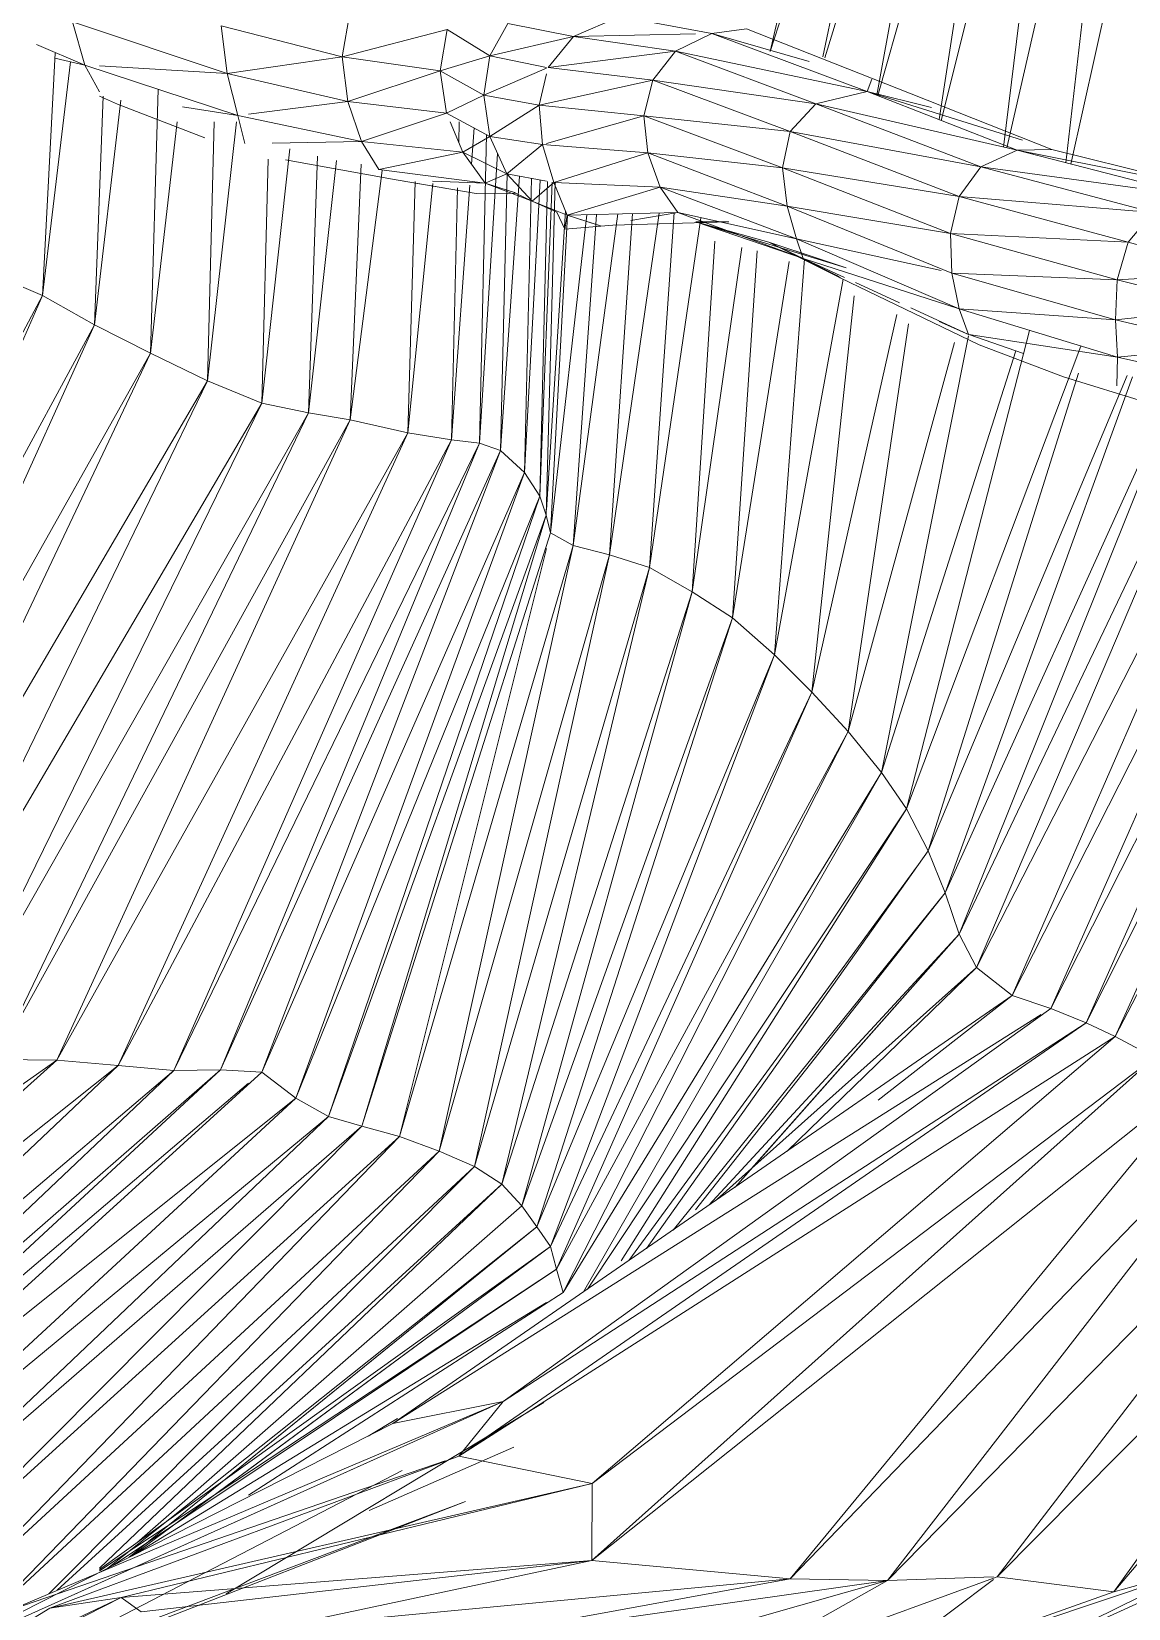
# Model space of a CAD drawing. Header units: millimetres. Extents: x -8591 to 7092, y -1621 to 14390.
# Drawn here: x -4273 to -4205.9, y 2540 to 2636.7 of the extents above; entities that cross this region are included whole.
import ezdxf

# ---------------------------------------------------------------- set-up
doc = ezdxf.new("R2010")
doc.units = ezdxf.units.MM
doc.layers.add('G-IMPT', color=8, linetype='Continuous', lineweight=9)
doc.layers.add('I-FURN', color=30, linetype='Continuous', lineweight=9)

# ---------------------------------------------------------------- blocks, each defined once
blk = doc.blocks.new('Artificial banana plant 1500mm - Family 4__C1-728657-Begane grond')
at = {"layer": 'G-IMPT'}
for p, q in [((191.773, 8.77), (184.967, -21.439)), ((191.773, 8.77), (184.967, -21.439)), ((194.348, 8.061), (184.967, -21.439)), ((194.348, 8.061), (184.967, -21.439)), ((194.348, 8.061), (188.194, -21.76)), ((194.348, 8.061), (188.194, -21.76)), ((197.298, 7.528), (188.312, -21.83)), ((197.298, 7.528), (188.312, -21.83)), ((197.298, 7.528), (191.483, -24.109)), ((197.298, 7.528), (191.483, -24.109)), ((200.257, 6.809), (191.561, -24.14)), ((200.257, 6.809), (191.561, -24.14)), ((200.257, 6.809), (195.306, -25.612)), ((200.257, 6.809), (195.306, -25.612)), ((203.307, 5.737), (195.433, -25.662)), ((203.307, 5.737), (195.433, -25.662)), ((203.307, 5.737), (199.257, -27.3)), ((203.307, 5.737), (199.257, -27.3)), ((206.841, 4.707), (199.448, -27.344)), ((206.841, 4.707), (199.448, -27.344)), ((206.841, 4.707), (203.079, -28.258)), ((206.841, 4.707), (203.079, -28.258)), ((210.586, 3.926), (203.379, -28.334)), ((210.586, 3.926), (203.379, -28.334)), ((159.212, -19.068), (158.742, -21.757)), ((159.212, -19.068), (158.742, -21.757)), ((175.752, -19.29), (172.912, -20.517)), ((175.752, -19.29), (172.912, -20.517)), ((175.752, -19.29), (181.389, -20.336)), ((175.752, -19.29), (181.389, -20.336)), ((142.222, -19.62), (142.982, -22.27)), ((142.222, -19.62), (142.982, -22.27)), ((142.222, -19.62), (151.692, -22.785)), ((142.222, -19.62), (151.692, -22.785)), ((151.332, -19.856), (151.692, -22.785)), ((151.332, -19.856), (151.692, -22.785)), ((151.332, -19.856), (158.742, -21.757)), ((151.332, -19.856), (158.742, -21.757)), ((158.742, -21.757), (165.182, -20.091)), ((158.742, -21.757), (165.182, -20.091)), ((165.182, -20.091), (164.742, -22.62)), ((165.182, -20.091), (164.742, -22.62)), ((165.182, -20.091), (167.792, -21.708)), ((165.182, -20.091), (167.792, -21.708)), ((168.882, -19.717), (167.792, -21.708)), ((168.882, -19.717), (167.792, -21.708)), ((168.882, -19.717), (172.912, -20.517)), ((168.882, -19.717), (172.912, -20.517)), ((183.507, -20.041), (181.389, -20.336)), ((183.507, -20.041), (181.389, -20.336)), ((183.507, -20.041), (193.586, -24.034)), ((183.507, -20.041), (193.586, -24.034)), ((140.018, -21.006), (142.982, -22.27)), ((140.018, -21.006), (142.982, -22.27)), ((167.792, -21.708), (172.912, -20.517)), ((167.792, -21.708), (172.912, -20.517)), ((172.912, -20.517), (171.352, -22.427)), ((172.912, -20.517), (171.352, -22.427)), ((172.912, -20.517), (180.39, -20.357)), ((172.912, -20.517), (180.39, -20.357)), ((172.912, -20.517), (179.152, -21.425)), ((172.912, -20.517), (179.152, -21.425)), ((181.389, -20.336), (179.152, -21.425)), ((181.389, -20.336), (179.152, -21.425)), ((181.389, -20.336), (187.351, -22.043)), ((181.389, -20.336), (187.351, -22.043)), ((181.389, -20.336), (190.904, -23.882)), ((181.389, -20.336), (190.904, -23.882)), ((140.382, -36.388), (141.15, -21.548)), ((140.382, -36.388), (141.15, -21.548)), ((140.382, -36.388), (142.089, -22.07)), ((140.382, -36.388), (142.089, -22.07)), ((141.134, -21.853), (142.982, -22.27)), ((141.134, -21.853), (142.982, -22.27)), ((151.692, -22.785), (158.742, -21.757)), ((151.692, -22.785), (158.742, -21.757)), ((158.742, -21.757), (159.092, -24.503)), ((158.742, -21.757), (159.092, -24.503)), ((158.742, -21.757), (164.742, -22.62)), ((158.742, -21.757), (164.742, -22.62)), ((164.742, -22.62), (167.792, -21.708)), ((164.742, -22.62), (167.792, -21.708)), ((167.792, -21.708), (167.412, -24.122)), ((167.792, -21.708), (167.412, -24.122)), ((167.792, -21.708), (171.263, -22.41)), ((167.792, -21.708), (171.263, -22.41)), ((171.352, -22.427), (179.152, -21.425)), ((171.352, -22.427), (179.152, -21.425)), ((179.152, -21.425), (177.762, -23.203)), ((179.152, -21.425), (177.762, -23.203)), ((179.152, -21.425), (190.904, -23.882)), ((179.152, -21.425), (190.904, -23.882)), ((179.152, -21.425), (187.762, -24.64)), ((179.152, -21.425), (187.762, -24.64)), ((142.982, -22.27), (143.884, -23.91)), ((142.982, -22.27), (143.884, -23.91)), ((142.982, -22.27), (152.352, -25.361)), ((142.982, -22.27), (152.352, -25.361)), ((143.884, -22.323), (151.692, -22.785)), ((143.884, -22.323), (151.692, -22.785)), ((151.692, -22.785), (152.352, -25.361)), ((151.692, -22.785), (152.352, -25.361)), ((151.692, -22.785), (159.092, -24.503)), ((151.692, -22.785), (159.092, -24.503)), ((159.092, -24.503), (164.742, -22.62)), ((159.092, -24.503), (164.742, -22.62)), ((164.742, -22.62), (165.122, -25.217)), ((164.742, -22.62), (165.122, -25.217)), ((164.742, -22.62), (167.412, -24.122)), ((164.742, -22.62), (167.412, -24.122)), ((167.412, -24.122), (171.263, -22.466)), ((167.412, -24.122), (171.263, -22.466)), ((171.263, -22.797), (170.802, -24.72)), ((171.263, -22.797), (170.802, -24.72)), ((171.352, -22.427), (177.762, -23.203)), ((171.352, -22.427), (177.762, -23.203)), ((191.177, -23.139), (190.904, -23.882)), ((191.177, -23.139), (190.904, -23.882)), ((147.002, -39.927), (147.469, -23.75)), ((147.002, -39.927), (147.469, -23.75)), ((165.122, -25.217), (167.412, -24.122)), ((165.122, -25.217), (167.412, -24.122)), ((167.412, -24.122), (167.792, -26.643)), ((167.412, -24.122), (167.792, -26.643)), ((167.412, -24.122), (170.802, -24.72)), ((167.412, -24.122), (170.802, -24.72)), ((170.802, -24.72), (177.762, -23.203)), ((170.802, -24.72), (177.762, -23.203)), ((177.762, -23.203), (177.212, -25.375)), ((177.762, -23.203), (177.212, -25.375)), ((177.762, -23.203), (187.762, -24.64)), ((177.762, -23.203), (187.762, -24.64)), ((177.762, -23.203), (186.177, -26.332)), ((177.762, -23.203), (186.177, -26.332)), ((190.904, -23.882), (187.762, -24.64)), ((190.904, -23.882), (187.762, -24.64)), ((190.904, -23.882), (200.418, -26.869)), ((190.904, -23.882), (200.418, -26.869)), ((190.904, -23.882), (194.836, -24.873)), ((190.904, -23.882), (194.836, -24.873)), ((190.904, -23.882), (200.082, -27.491)), ((190.904, -23.882), (200.082, -27.491)), ((193.586, -24.034), (202.22, -27.436)), ((193.586, -24.034), (202.22, -27.436)), ((143.572, -38.195), (144.093, -24.167)), ((143.572, -38.195), (144.093, -24.167)), ((143.572, -38.195), (145.173, -24.424)), ((143.572, -38.195), (145.173, -24.424)), ((143.884, -24.177), (144.972, -24.671)), ((143.884, -24.177), (144.972, -24.671)), ((144.972, -24.671), (150.332, -26.732)), ((144.972, -24.671), (150.332, -26.732)), ((148.965, -24.832), (152.352, -25.361)), ((148.965, -24.832), (152.352, -25.361)), ((153.01, -25.277), (159.092, -24.503)), ((153.01, -25.277), (159.092, -24.503)), ((159.092, -24.503), (159.932, -26.947)), ((159.092, -24.503), (159.932, -26.947)), ((159.092, -24.503), (165.122, -25.217)), ((159.092, -24.503), (165.122, -25.217)), ((167.792, -26.643), (170.802, -24.72)), ((167.792, -26.643), (170.802, -24.72)), ((170.802, -24.72), (171.022, -27.147)), ((170.802, -24.72), (171.022, -27.147)), ((170.802, -24.72), (177.212, -25.375)), ((170.802, -24.72), (177.212, -25.375)), ((187.762, -24.64), (186.177, -26.332)), ((187.762, -24.64), (186.177, -26.332)), ((187.762, -24.64), (200.082, -27.491)), ((187.762, -24.64), (200.082, -27.491)), ((187.762, -24.64), (197.862, -28.5)), ((187.762, -24.64), (197.862, -28.5)), ((147.002, -39.927), (148.627, -25.751)), ((147.002, -39.927), (148.627, -25.751)), ((150.492, -41.625), (152.267, -25.751)), ((150.492, -41.625), (152.267, -25.751)), ((150.492, -41.625), (150.896, -25.751)), ((150.492, -41.625), (150.896, -25.751)), ((152.352, -25.361), (152.772, -27.079)), ((152.352, -25.361), (152.772, -27.079)), ((152.352, -25.361), (159.932, -26.947)), ((152.352, -25.361), (159.932, -26.947)), ((159.932, -26.947), (165.122, -25.217)), ((159.932, -26.947), (165.122, -25.217)), ((165.122, -25.217), (167.792, -26.643)), ((165.122, -25.217), (167.792, -26.643)), ((165.347, -25.751), (166.132, -27.617)), ((165.347, -25.751), (166.132, -27.617)), ((165.878, -27.013), (165.908, -25.751)), ((165.878, -27.013), (165.908, -25.751)), ((171.263, -27.077), (177.212, -25.375)), ((171.263, -27.077), (177.212, -25.375)), ((177.212, -25.375), (177.462, -27.657)), ((177.212, -25.375), (177.462, -27.657)), ((177.212, -25.375), (186.177, -26.332)), ((177.212, -25.375), (186.177, -26.332)), ((177.212, -25.375), (185.71, -28.561)), ((177.212, -25.375), (185.71, -28.561)), ((154.459, -27.048), (159.932, -26.947)), ((154.459, -27.048), (159.932, -26.947)), ((159.932, -26.947), (160.982, -28.662)), ((159.932, -26.947), (160.982, -28.662)), ((159.932, -26.947), (166.132, -27.617)), ((159.932, -26.947), (166.132, -27.617)), ((166.132, -27.617), (167.792, -26.643)), ((166.132, -27.617), (167.792, -26.643)), ((166.66, -28.347), (166.82, -26.124)), ((166.66, -28.347), (166.82, -26.124)), ((167.152, -45.438), (167.587, -26.534)), ((167.152, -45.438), (167.587, -26.534)), ((167.792, -26.643), (168.822, -28.94)), ((167.792, -26.643), (168.822, -28.94)), ((167.792, -26.643), (171.022, -27.147)), ((167.792, -26.643), (171.022, -27.147)), ((186.177, -26.332), (185.71, -28.561)), ((186.177, -26.332), (185.71, -28.561)), ((186.177, -26.332), (197.862, -28.5)), ((186.177, -26.332), (197.862, -28.5)), ((186.177, -26.332), (196.544, -30.318)), ((186.177, -26.332), (196.544, -30.318)), ((153.822, -42.99), (155.543, -27.411)), ((153.822, -42.99), (155.543, -27.411)), ((156.672, -43.59), (157.233, -27.846)), ((156.672, -43.59), (157.233, -27.846)), ((160.982, -28.662), (166.132, -27.617)), ((160.982, -28.662), (166.132, -27.617)), ((166.132, -27.617), (167.502, -29.51)), ((166.132, -27.617), (167.502, -29.51)), ((166.132, -27.617), (168.822, -28.94)), ((166.132, -27.617), (168.822, -28.94)), ((167.152, -45.438), (168.265, -27.7)), ((167.152, -45.438), (168.265, -27.7)), ((168.822, -28.94), (171.022, -27.147)), ((168.822, -28.94), (171.022, -27.147)), ((171.022, -27.147), (171.702, -29.472)), ((171.022, -27.147), (171.702, -29.472)), ((171.022, -27.147), (177.462, -27.657)), ((171.022, -27.147), (177.462, -27.657)), ((171.702, -29.472), (177.462, -27.657)), ((171.702, -29.472), (177.462, -27.657)), ((177.462, -27.657), (178.222, -29.752)), ((177.462, -27.657), (178.222, -29.752)), ((177.462, -27.657), (185.71, -28.561)), ((177.462, -27.657), (185.71, -28.561)), ((177.462, -27.657), (185.991, -30.908)), ((177.462, -27.657), (185.991, -30.908)), ((200.082, -27.491), (197.862, -28.5)), ((200.082, -27.491), (197.862, -28.5)), ((202.22, -27.436), (200.082, -27.491)), ((202.22, -27.436), (200.082, -27.491)), ((207.769, -29.016), (200.082, -27.491)), ((207.769, -29.016), (200.082, -27.491)), ((200.082, -27.491), (211.098, -30.311)), ((200.082, -27.491), (211.098, -30.311)), ((211.444, -29.746), (202.22, -27.436)), ((211.444, -29.746), (202.22, -27.436)), ((153.822, -42.99), (154.207, -28.031)), ((153.822, -42.99), (154.207, -28.031)), ((155.272, -28.084), (162.052, -29.307)), ((155.272, -28.084), (162.052, -29.307)), ((156.672, -43.59), (158.403, -28.11)), ((156.672, -43.59), (158.403, -28.11)), ((159.232, -44.02), (159.896, -28.344)), ((159.232, -44.02), (159.896, -28.344)), ((159.232, -44.02), (161.189, -28.739)), ((159.232, -44.02), (161.189, -28.739)), ((160.982, -28.662), (167.502, -29.51)), ((160.982, -28.662), (167.502, -29.51)), ((167.502, -29.51), (168.822, -28.94)), ((167.502, -29.51), (168.822, -28.94)), ((168.432, -45.884), (168.854, -28.94)), ((168.432, -45.884), (168.854, -28.94)), ((168.822, -28.94), (170.382, -30.62)), ((168.822, -28.94), (170.382, -30.62)), ((168.822, -28.94), (171.263, -29.391)), ((168.822, -28.94), (171.263, -29.391)), ((185.71, -28.561), (185.991, -30.908)), ((185.71, -28.561), (185.991, -30.908)), ((185.71, -28.561), (196.544, -30.318)), ((185.71, -28.561), (196.544, -30.318)), ((185.71, -28.561), (196.002, -32.596)), ((185.71, -28.561), (196.002, -32.596)), ((197.862, -28.5), (196.544, -30.318)), ((197.862, -28.5), (196.544, -30.318)), ((197.862, -28.5), (211.098, -30.311)), ((197.862, -28.5), (211.098, -30.311)), ((197.862, -28.5), (208.43, -31.309)), ((197.862, -28.5), (208.43, -31.309)), ((162.052, -29.307), (166.952, -30.147)), ((162.052, -29.307), (165.041, -29.819)), ((162.772, -44.819), (163.217, -29.401)), ((162.772, -44.819), (163.217, -29.401)), ((162.772, -44.819), (164.29, -29.534)), ((162.772, -44.819), (164.29, -29.534)), ((164.276, -29.39), (167.502, -29.51)), ((164.276, -29.39), (167.502, -29.51)), ((165.442, -45.248), (166.567, -29.64)), ((165.442, -45.248), (166.567, -29.64)), ((165.442, -45.248), (165.811, -29.799)), ((165.442, -45.248), (165.811, -29.799)), ((167.502, -29.51), (170.382, -30.62)), ((167.502, -29.51), (170.382, -30.62)), ((167.502, -29.51), (169.292, -30.088)), ((167.502, -29.51), (169.292, -30.088)), ((168.432, -45.884), (169.596, -29.083)), ((168.432, -45.884), (169.596, -29.083)), ((169.912, -47.251), (170.34, -29.22)), ((169.912, -47.251), (170.34, -29.22)), ((169.912, -47.251), (170.867, -29.317)), ((169.912, -47.251), (170.867, -29.317)), ((170.382, -30.62), (171.702, -29.472)), ((170.382, -30.62), (171.702, -29.472)), ((170.852, -48.701), (171.311, -29.399)), ((170.852, -48.701), (171.311, -29.399)), ((170.852, -48.701), (171.602, -29.453)), ((170.852, -48.701), (171.602, -29.453)), ((171.242, -49.858), (171.778, -29.447)), ((171.242, -49.858), (171.778, -29.447)), ((171.702, -29.472), (172.532, -31.469)), ((171.702, -29.472), (172.532, -31.469)), ((171.702, -29.472), (178.222, -29.752)), ((171.702, -29.472), (178.222, -29.752)), ((172.532, -31.469), (178.222, -29.752)), ((172.532, -31.469), (178.222, -29.752)), ((178.222, -29.752), (179.312, -31.31)), ((178.222, -29.752), (179.312, -31.31)), ((178.222, -29.752), (185.991, -30.908)), ((178.222, -29.752), (185.991, -30.908)), ((178.222, -29.752), (186.562, -32.93)), ((178.222, -29.752), (186.562, -32.93)), ((166.952, -30.147), (169.352, -30.121)), ((166.952, -30.147), (169.352, -30.121)), ((169.352, -30.121), (169.292, -30.088)), ((169.352, -30.121), (169.292, -30.088)), ((170.382, -30.62), (169.352, -30.121)), ((170.382, -30.62), (169.352, -30.121)), ((170.382, -30.62), (171.882, -31.291)), ((170.382, -30.62), (171.882, -31.291)), ((170.382, -30.62), (172.532, -31.469)), ((170.382, -30.62), (172.532, -31.469)), ((185.991, -30.908), (186.562, -32.93)), ((185.991, -30.908), (186.562, -32.93)), ((185.991, -30.908), (196.002, -32.596)), ((185.991, -30.908), (196.002, -32.596)), ((185.991, -30.908), (196.087, -35.015)), ((185.991, -30.908), (196.087, -35.015)), ((196.544, -30.318), (196.002, -32.596)), ((196.544, -30.318), (196.002, -32.596)), ((196.544, -30.318), (208.43, -31.309)), ((196.544, -30.318), (208.43, -31.309)), ((196.544, -30.318), (206.881, -33.134)), ((196.544, -30.318), (206.881, -33.134)), ((171.263, -49.521), (172.424, -31.209)), ((171.263, -49.521), (172.424, -31.209)), ((171.502, -50.943), (173.728, -31.441)), ((171.502, -50.943), (173.728, -31.441)), ((171.502, -50.943), (172.549, -31.469)), ((171.502, -50.943), (172.549, -31.469)), ((171.882, -31.291), (172.372, -32.318)), ((171.882, -31.291), (172.372, -32.318)), ((172.532, -31.469), (172.372, -32.318)), ((172.532, -31.469), (172.372, -32.318)), ((172.532, -31.469), (179.312, -31.31)), ((172.532, -31.469), (179.312, -31.31)), ((172.532, -31.469), (174.562, -32.117)), ((172.532, -31.469), (174.562, -32.117)), ((172.532, -31.469), (174.432, -32.084)), ((172.532, -31.469), (174.432, -32.084)), ((172.882, -51.721), (175.625, -31.396)), ((172.882, -51.721), (175.625, -31.396)), ((172.882, -51.721), (174.328, -31.427)), ((172.882, -51.721), (174.328, -31.427)), ((175.122, -52.298), (178.165, -31.337)), ((175.122, -52.298), (178.165, -31.337)), ((175.122, -52.298), (176.519, -31.376)), ((175.122, -52.298), (176.519, -31.376)), ((175.312, -32.089), (182.43, -31.886)), ((175.312, -32.089), (182.43, -31.886)), ((179.312, -31.31), (176.429, -31.8)), ((179.312, -31.31), (176.429, -31.8)), ((177.572, -53.065), (179.086, -31.316)), ((177.572, -53.065), (179.086, -31.316)), ((177.572, -53.065), (180.717, -31.624)), ((177.572, -53.065), (180.717, -31.624)), ((179.312, -31.31), (186.562, -32.93)), ((179.312, -31.31), (186.562, -32.93)), ((179.312, -31.31), (186.982, -34.119)), ((179.312, -31.31), (186.982, -34.119)), ((180.412, -31.887), (182.43, -31.886)), ((180.412, -31.887), (182.43, -31.886)), ((180.412, -31.887), (186.982, -34.119)), ((180.412, -31.887), (186.982, -34.119)), ((180.412, -31.887), (184.871, -33.117)), ((180.412, -31.887), (184.871, -33.117)), ((180.412, -31.887), (189.623, -34.688)), ((180.412, -31.887), (189.623, -34.688)), ((208.43, -31.309), (206.881, -33.134)), ((208.43, -31.309), (206.881, -33.134)), ((172.372, -32.318), (175.312, -32.089)), ((172.372, -32.318), (175.312, -32.089)), ((196.002, -32.596), (196.087, -35.015)), ((196.002, -32.596), (196.087, -35.015)), ((196.002, -32.596), (206.881, -33.134)), ((196.002, -32.596), (206.881, -33.134)), ((196.002, -32.596), (206.207, -35.43)), ((196.002, -32.596), (206.207, -35.43)), ((180.172, -54.563), (181.562, -33.058)), ((180.172, -54.563), (181.562, -33.058)), ((180.172, -54.563), (183.228, -33.452)), ((180.172, -54.563), (183.228, -33.452)), ((182.656, -56.142), (184.154, -33.651)), ((182.656, -56.142), (184.154, -33.651)), ((186.982, -34.119), (184.871, -33.117)), ((186.982, -34.119), (184.871, -33.117)), ((184.871, -33.117), (188.025, -34.159)), ((184.871, -33.117), (189.623, -34.688)), ((184.871, -33.117), (189.242, -35.304)), ((184.871, -33.117), (189.242, -35.304)), ((186.562, -32.93), (186.982, -34.119)), ((186.562, -32.93), (186.982, -34.119)), ((186.562, -32.93), (195.424, -34.869)), ((186.562, -32.93), (195.424, -34.869)), ((186.562, -32.93), (196.531, -37.217)), ((186.562, -32.93), (196.531, -37.217)), ((206.881, -33.134), (206.207, -35.43)), ((206.881, -33.134), (206.207, -35.43)), ((206.881, -33.134), (213.749, -34.975)), ((206.881, -33.134), (213.749, -34.975)), ((182.656, -56.142), (186.13, -34.317)), ((182.656, -56.142), (186.13, -34.317)), ((185.218, -58.417), (187.069, -34.147)), ((185.218, -58.417), (187.069, -34.147)), ((186.982, -34.119), (189.242, -35.304)), ((186.982, -34.119), (189.242, -35.304)), ((186.982, -34.119), (189.073, -35.194)), ((186.982, -34.119), (189.073, -35.194)), ((186.982, -34.119), (196.531, -37.217)), ((186.982, -34.119), (196.531, -37.217)), ((186.982, -34.119), (189.516, -35.285)), ((186.982, -34.119), (189.516, -35.285)), ((137.592, -35.198), (140.382, -36.388)), ((137.592, -35.198), (140.382, -36.388)), ((185.218, -58.417), (189.422, -35.391)), ((185.218, -58.417), (189.422, -35.391)), ((189.242, -35.304), (189.073, -35.194)), ((189.242, -35.304), (189.073, -35.194)), ((189.242, -35.304), (197.769, -39.424)), ((189.242, -35.304), (197.769, -39.424)), ((190.187, -35.594), (192.89, -36.837)), ((190.187, -35.594), (192.89, -36.837)), ((196.087, -35.015), (196.531, -37.217)), ((196.087, -35.015), (196.531, -37.217)), ((196.087, -35.015), (206.207, -35.43)), ((196.087, -35.015), (206.207, -35.43)), ((196.087, -35.015), (206.109, -37.881)), ((196.087, -35.015), (206.109, -37.881)), ((206.207, -35.43), (206.109, -37.881)), ((206.207, -35.43), (206.109, -37.881)), ((206.207, -35.43), (213.749, -34.975)), ((206.207, -35.43), (213.749, -34.975)), ((206.207, -35.43), (213.121, -37.157)), ((206.207, -35.43), (213.121, -37.157)), ((119.772, -75.039), (140.382, -36.388)), ((119.772, -75.039), (140.382, -36.388)), ((122.752, -76.604), (140.382, -36.388)), ((122.752, -76.604), (140.382, -36.388)), ((140.382, -36.388), (143.572, -38.195)), ((140.382, -36.388), (143.572, -38.195)), ((187.507, -60.696), (190.1, -36.412)), ((187.507, -60.696), (190.1, -36.412)), ((187.507, -60.696), (192.719, -37.553)), ((187.507, -60.696), (192.719, -37.553)), ((193.584, -37.157), (197.109, -38.778)), ((193.584, -37.157), (197.109, -38.778)), ((196.531, -37.217), (197.109, -38.778)), ((196.531, -37.217), (197.109, -38.778)), ((196.531, -37.217), (206.109, -37.881)), ((196.531, -37.217), (206.109, -37.881)), ((196.531, -37.217), (206.234, -40.182)), ((196.531, -37.217), (206.234, -40.182)), ((206.109, -37.881), (213.121, -37.157)), ((206.109, -37.881), (213.121, -37.157)), ((122.752, -76.604), (143.572, -38.195)), ((122.752, -76.604), (143.572, -38.195)), ((125.342, -78.471), (143.572, -38.195)), ((125.342, -78.471), (143.572, -38.195)), ((143.572, -38.195), (147.002, -39.927)), ((143.572, -38.195), (147.002, -39.927)), ((189.729, -63.107), (193.44, -38.128)), ((189.729, -63.107), (193.44, -38.128)), ((193.303, -67.86), (200.849, -38.537)), ((193.303, -67.86), (200.849, -38.537)), ((197.109, -38.778), (195.307, -37.982)), ((197.109, -38.778), (195.307, -37.982)), ((206.109, -37.881), (206.234, -40.182)), ((206.109, -37.881), (206.234, -40.182)), ((206.109, -37.881), (213.011, -39.515)), ((206.109, -37.881), (213.011, -39.515)), ((189.729, -63.107), (196.257, -39.279)), ((189.729, -63.107), (196.257, -39.279)), ((191.787, -65.624), (197.103, -38.857)), ((191.787, -65.624), (197.103, -38.857)), ((193.303, -67.86), (203.986, -39.495)), ((193.303, -67.86), (203.986, -39.495)), ((197.118, -38.782), (200.486, -39.948)), ((197.118, -38.782), (200.486, -39.948)), ((197.119, -38.78), (206.234, -40.182)), ((197.119, -38.78), (206.234, -40.182)), ((197.769, -39.424), (202.935, -41.376)), ((197.769, -39.424), (202.935, -41.376)), ((206.234, -40.182), (213.011, -39.515)), ((206.234, -40.182), (213.011, -39.515)), ((125.342, -78.471), (147.002, -39.927)), ((125.342, -78.471), (147.002, -39.927)), ((127.902, -80.242), (147.002, -39.927)), ((127.902, -80.242), (147.002, -39.927)), ((147.002, -39.927), (150.492, -41.625)), ((147.002, -39.927), (150.492, -41.625)), ((191.787, -65.624), (200.004, -39.784)), ((191.787, -65.624), (200.004, -39.784)), ((206.234, -40.182), (206.202, -41.928)), ((206.234, -40.182), (206.202, -41.928)), ((206.234, -40.182), (213.233, -41.755)), ((206.234, -40.182), (213.233, -41.755)), ((194.645, -70.438), (203.854, -41.159)), ((194.645, -70.438), (203.854, -41.159)), ((206.834, -41.296), (194.645, -70.438)), ((206.834, -41.296), (194.645, -70.438)), ((195.679, -73), (207.152, -41.376)), ((195.679, -73), (207.152, -41.376)), ((202.935, -41.376), (208.086, -42.967)), ((202.935, -41.376), (208.086, -42.967)), ((204.31, -80.965), (224.219, -41.477)), ((204.31, -80.965), (224.219, -41.477)), ((206.087, -81.819), (224.34, -41.429)), ((206.087, -81.819), (224.34, -41.429)), ((127.902, -80.242), (150.492, -41.625)), ((127.902, -80.242), (150.492, -41.625)), ((130.802, -82.24), (150.492, -41.625)), ((130.802, -82.24), (150.492, -41.625)), ((150.492, -41.625), (153.822, -42.99)), ((150.492, -41.625), (153.822, -42.99)), ((209.542, -42.342), (195.679, -73)), ((209.542, -42.342), (195.679, -73)), ((209.898, -42.17), (196.543, -75.546)), ((209.898, -42.17), (196.543, -75.546)), ((212.504, -42.491), (197.598, -77.573)), ((212.504, -42.491), (197.598, -77.573)), ((199.777, -79.303), (218.598, -42.209)), ((199.777, -79.303), (218.598, -42.209)), ((202.153, -80.086), (221.459, -41.857)), ((202.153, -80.086), (221.459, -41.857)), ((202.153, -80.086), (218.897, -42.124)), ((202.153, -80.086), (218.897, -42.124)), ((204.31, -80.965), (221.459, -42.308)), ((204.31, -80.965), (221.459, -42.308)), ((130.802, -82.24), (153.822, -42.99)), ((130.802, -82.24), (153.822, -42.99)), ((134.122, -83.267), (153.822, -42.99)), ((134.122, -83.267), (153.822, -42.99)), ((153.822, -42.99), (156.672, -43.59)), ((153.822, -42.99), (156.672, -43.59)), ((212.21, -42.623), (196.543, -75.546)), ((212.21, -42.623), (196.543, -75.546)), ((215.377, -42.739), (197.598, -77.573)), ((215.377, -42.739), (197.598, -77.573)), ((199.777, -79.303), (215.678, -42.799)), ((199.777, -79.303), (215.678, -42.799)), ((206.087, -81.819), (226.022, -43.361)), ((206.087, -81.819), (226.022, -43.361)), ((134.122, -83.267), (156.672, -43.59)), ((134.122, -83.267), (156.672, -43.59)), ((137.582, -83.226), (156.672, -43.59)), ((137.582, -83.226), (156.672, -43.59)), ((137.582, -83.226), (159.232, -44.02)), ((137.582, -83.226), (159.232, -44.02)), ((141.252, -83.27), (159.232, -44.02)), ((141.252, -83.27), (159.232, -44.02)), ((156.672, -43.59), (159.232, -44.02)), ((156.672, -43.59), (159.232, -44.02)), ((159.232, -44.02), (162.772, -44.819)), ((159.232, -44.02), (162.772, -44.819)), ((141.252, -83.27), (162.772, -44.819)), ((141.252, -83.27), (162.772, -44.819)), ((145.022, -83.58), (162.772, -44.819)), ((145.022, -83.58), (162.772, -44.819)), ((145.022, -83.58), (165.442, -45.248)), ((145.022, -83.58), (165.442, -45.248)), ((148.422, -83.891), (165.442, -45.248)), ((148.422, -83.891), (165.442, -45.248)), ((162.772, -44.819), (165.442, -45.248)), ((162.772, -44.819), (165.442, -45.248)), ((165.442, -45.248), (167.152, -45.438)), ((165.442, -45.248), (167.152, -45.438)), ((148.422, -83.891), (167.152, -45.438)), ((148.422, -83.891), (167.152, -45.438)), ((151.292, -83.855), (167.152, -45.438)), ((151.292, -83.855), (167.152, -45.438)), ((151.292, -83.855), (168.432, -45.884)), ((151.292, -83.855), (168.432, -45.884)), ((153.812, -83.997), (168.432, -45.884)), ((153.812, -83.997), (168.432, -45.884)), ((167.152, -45.438), (168.432, -45.884)), ((167.152, -45.438), (168.432, -45.884)), ((168.432, -45.884), (169.912, -47.251)), ((168.432, -45.884), (169.912, -47.251)), ((153.812, -83.997), (169.912, -47.251)), ((153.812, -83.997), (169.912, -47.251)), ((155.912, -85.584), (169.912, -47.251)), ((155.912, -85.584), (169.912, -47.251)), ((169.912, -47.251), (170.852, -48.701)), ((169.912, -47.251), (170.852, -48.701)), ((155.912, -85.584), (170.852, -48.701)), ((155.912, -85.584), (170.852, -48.701)), ((157.902, -86.705), (170.852, -48.701)), ((157.902, -86.705), (170.852, -48.701)), ((170.852, -48.701), (171.242, -49.858)), ((170.852, -48.701), (171.242, -49.858)), ((157.902, -86.705), (171.242, -49.858)), ((157.902, -86.705), (171.242, -49.858)), ((159.942, -87.307), (171.242, -49.858)), ((159.942, -87.307), (171.242, -49.858)), ((171.242, -49.858), (171.502, -50.943)), ((171.242, -49.858), (171.502, -50.943)), ((159.942, -87.307), (171.502, -50.943)), ((159.942, -87.307), (171.502, -50.943)), ((171.502, -50.943), (172.882, -51.721)), ((171.502, -50.943), (172.882, -51.721)), ((162.262, -87.934), (172.882, -51.721)), ((162.262, -87.934), (172.882, -51.721)), ((162.262, -87.934), (171.263, -51.898)), ((162.262, -87.934), (171.263, -51.898)), ((164.682, -88.847), (172.882, -51.721)), ((164.682, -88.847), (172.882, -51.721)), ((172.882, -51.721), (175.122, -52.298)), ((172.882, -51.721), (175.122, -52.298)), ((164.682, -88.847), (175.122, -52.298)), ((164.682, -88.847), (175.122, -52.298)), ((166.852, -89.773), (175.122, -52.298)), ((166.852, -89.773), (175.122, -52.298)), ((166.852, -89.773), (177.572, -53.065)), ((166.852, -89.773), (177.572, -53.065)), ((168.512, -90.871), (177.572, -53.065)), ((168.512, -90.871), (177.572, -53.065)), ((175.122, -52.298), (177.572, -53.065)), ((175.122, -52.298), (177.572, -53.065)), ((177.572, -53.065), (180.172, -54.563)), ((177.572, -53.065), (180.172, -54.563)), ((168.512, -90.871), (180.172, -54.563)), ((168.512, -90.871), (180.172, -54.563)), ((169.742, -92.189), (180.172, -54.563)), ((169.742, -92.189), (180.172, -54.563)), ((180.172, -54.563), (182.656, -56.142)), ((180.172, -54.563), (182.656, -56.142)), ((169.742, -92.189), (182.656, -56.142)), ((169.742, -92.189), (182.656, -56.142)), ((170.672, -93.478), (182.656, -56.142)), ((170.672, -93.478), (182.656, -56.142)), ((182.656, -56.142), (185.218, -58.417)), ((182.656, -56.142), (185.218, -58.417)), ((170.672, -93.478), (185.218, -58.417)), ((170.672, -93.478), (185.218, -58.417)), ((171.512, -94.679), (185.218, -58.417)), ((171.512, -94.679), (185.218, -58.417)), ((185.218, -58.417), (187.507, -60.696)), ((185.218, -58.417), (187.507, -60.696)), ((171.512, -94.679), (187.507, -60.696)), ((171.512, -94.679), (187.507, -60.696)), ((171.862, -96.066), (187.507, -60.696)), ((171.862, -96.066), (187.507, -60.696)), ((187.507, -60.696), (189.729, -63.107)), ((187.507, -60.696), (189.729, -63.107)), ((171.862, -96.066), (189.729, -63.107)), ((171.862, -96.066), (189.729, -63.107)), ((172.282, -97.494), (189.729, -63.107)), ((172.282, -97.494), (189.729, -63.107)), ((189.729, -63.107), (191.787, -65.624)), ((189.729, -63.107), (191.787, -65.624)), ((172.282, -97.494), (191.787, -65.624)), ((172.282, -97.494), (191.787, -65.624)), ((173.52, -97.468), (191.787, -65.624)), ((173.52, -97.468), (191.787, -65.624)), ((191.787, -65.624), (193.303, -67.86)), ((191.787, -65.624), (193.303, -67.86)), ((173.766, -97.298), (193.303, -67.86)), ((173.766, -97.298), (193.303, -67.86)), ((175.827, -95.556), (193.303, -67.86)), ((175.827, -95.556), (193.303, -67.86)), ((193.303, -67.86), (194.645, -70.438)), ((193.303, -67.86), (194.645, -70.438)), ((177.383, -94.795), (194.645, -70.438)), ((177.383, -94.795), (194.645, -70.438)), ((195.679, -73), (194.645, -70.438)), ((195.679, -73), (194.645, -70.438)), ((176.297, -95.547), (193.983, -71.343)), ((176.297, -95.547), (193.983, -71.343)), ((179.007, -93.672), (195.679, -73)), ((179.007, -93.672), (195.679, -73)), ((180.39, -92.441), (195.679, -73)), ((180.39, -92.441), (195.679, -73)), ((196.543, -75.546), (195.679, -73)), ((196.543, -75.546), (195.679, -73)), ((181.204, -92.152), (196.543, -75.546)), ((181.204, -92.152), (196.543, -75.546)), ((182.808, -91.042), (196.543, -75.546)), ((183.824, -89.896), (196.543, -75.546)), ((197.598, -77.573), (196.543, -75.546)), ((197.598, -77.573), (196.543, -75.546)), ((181.707, -91.79), (197.598, -77.573)), ((181.707, -91.79), (197.598, -77.573)), ((185.998, -88.836), (197.598, -77.573)), ((185.998, -88.836), (197.598, -77.573)), ((199.777, -79.303), (197.598, -77.573)), ((199.777, -79.303), (197.598, -77.573)), ((161.852, -105.54), (199.777, -79.303)), ((161.852, -105.54), (199.777, -79.303)), ((168.612, -104.173), (202.153, -80.086)), ((168.612, -104.173), (202.153, -80.086)), ((191.569, -85.717), (199.777, -79.303)), ((191.569, -85.717), (199.777, -79.303)), ((199.777, -79.303), (202.153, -80.086)), ((199.777, -79.303), (202.153, -80.086)), ((202.153, -80.086), (204.31, -80.965)), ((202.153, -80.086), (204.31, -80.965)), ((161.852, -105.54), (201.557, -80.462)), ((161.852, -105.54), (201.557, -80.462)), ((165.892, -107.53), (204.31, -80.965)), ((165.892, -107.53), (204.31, -80.965)), ((168.612, -104.173), (204.31, -80.965)), ((168.612, -104.173), (204.31, -80.965)), ((204.31, -80.965), (206.087, -81.819)), ((204.31, -80.965), (206.087, -81.819)), ((165.892, -107.53), (206.087, -81.819)), ((165.892, -107.53), (206.087, -81.819)), ((174.062, -109.206), (206.087, -81.819)), ((174.062, -109.206), (206.087, -81.819)), ((206.087, -81.819), (208.504, -83.097)), ((206.087, -81.819), (208.504, -83.097)), ((174.042, -113.925), (208.504, -83.097)), ((174.042, -113.925), (208.504, -83.097)), ((174.062, -109.206), (208.504, -83.097)), ((174.062, -109.206), (208.504, -83.097)), ((103.672, -109.567), (141.252, -83.27)), ((103.672, -109.567), (141.252, -83.27)), ((109.904, -111.338), (141.252, -83.27)), ((109.904, -111.338), (141.252, -83.27)), ((110.206, -111.353), (145.022, -83.58)), ((110.206, -111.353), (145.022, -83.58)), ((115.688, -111.365), (145.022, -83.58)), ((115.688, -111.365), (145.022, -83.58)), ((116.193, -111.331), (148.422, -83.891)), ((116.193, -111.331), (148.422, -83.891)), ((119.79, -111.084), (148.422, -83.891)), ((119.79, -111.084), (148.422, -83.891)), ((120.104, -111.063), (151.292, -83.855)), ((120.104, -111.063), (151.292, -83.855)), ((122.032, -110.93), (151.292, -83.855)), ((122.032, -110.93), (151.292, -83.855)), ((124.422, -110.767), (153.812, -83.997)), ((124.422, -110.767), (153.812, -83.997)), ((137.582, -83.226), (141.252, -83.27)), ((137.582, -83.226), (141.252, -83.27)), ((141.252, -83.27), (145.022, -83.58)), ((141.252, -83.27), (145.022, -83.58)), ((145.022, -83.58), (148.422, -83.891)), ((145.022, -83.58), (148.422, -83.891)), ((148.422, -83.891), (151.292, -83.855)), ((148.422, -83.891), (151.292, -83.855)), ((151.292, -83.855), (153.812, -83.997)), ((151.292, -83.855), (153.812, -83.997)), ((153.812, -83.997), (155.912, -85.584)), ((153.812, -83.997), (155.912, -85.584)), ((174.042, -113.925), (212.1, -83.569)), ((174.042, -113.925), (212.1, -83.569)), ((186.183, -115.058), (216.666, -83.481)), ((186.183, -115.058), (216.666, -83.481)), ((186.183, -115.058), (212.1, -83.569)), ((186.183, -115.058), (212.1, -83.569)), ((192.152, -115.156), (216.666, -83.481)), ((192.152, -115.156), (216.666, -83.481)), ((122.116, -110.925), (153.01, -84.677)), ((122.116, -110.925), (153.01, -84.677)), ((124.422, -110.767), (155.912, -85.584)), ((124.422, -110.767), (155.912, -85.584)), ((127.092, -112.206), (155.912, -85.584)), ((127.092, -112.206), (155.912, -85.584)), ((155.912, -85.584), (157.902, -86.705)), ((155.912, -85.584), (157.902, -86.705)), ((127.092, -112.206), (157.902, -86.705)), ((127.092, -112.206), (157.902, -86.705)), ((129.402, -113.816), (157.902, -86.705)), ((129.402, -113.816), (157.902, -86.705)), ((157.902, -86.705), (159.942, -87.307)), ((157.902, -86.705), (159.942, -87.307)), ((192.152, -115.156), (220.45, -86.245)), ((192.152, -115.156), (220.45, -86.245)), ((129.402, -113.816), (159.942, -87.307)), ((129.402, -113.816), (159.942, -87.307)), ((132.282, -115.14), (159.942, -87.307)), ((132.282, -115.14), (159.942, -87.307)), ((132.282, -115.14), (162.262, -87.934)), ((132.282, -115.14), (162.262, -87.934)), ((134.572, -116.624), (162.262, -87.934)), ((134.572, -116.624), (162.262, -87.934)), ((159.942, -87.307), (162.262, -87.934)), ((159.942, -87.307), (162.262, -87.934)), ((162.262, -87.934), (164.682, -88.847)), ((162.262, -87.934), (164.682, -88.847)), ((198.871, -114.932), (219.817, -87.584)), ((198.871, -114.932), (219.817, -87.584)), ((134.572, -116.624), (164.682, -88.847)), ((134.572, -116.624), (164.682, -88.847)), ((136.592, -117.837), (164.682, -88.847)), ((136.592, -117.837), (164.682, -88.847)), ((164.682, -88.847), (166.852, -89.773)), ((164.682, -88.847), (166.852, -89.773)), ((136.592, -117.837), (166.852, -89.773)), ((136.592, -117.837), (166.852, -89.773)), ((140.766, -115.972), (166.852, -89.773)), ((140.766, -115.972), (166.852, -89.773)), ((166.852, -89.773), (168.512, -90.871)), ((166.852, -89.773), (168.512, -90.871)), ((141.286, -115.752), (168.512, -90.871)), ((141.286, -115.752), (168.512, -90.871)), ((143.884, -114.4), (168.512, -90.871)), ((143.884, -114.4), (168.512, -90.871)), ((168.512, -90.871), (169.742, -92.189)), ((168.512, -90.871), (169.742, -92.189)), ((146.157, -112.854), (169.742, -92.189)), ((146.157, -112.854), (169.742, -92.189)), ((169.742, -92.189), (170.672, -93.478)), ((169.742, -92.189), (170.672, -93.478)), ((144.384, -114.395), (170.672, -93.478)), ((144.384, -114.395), (170.672, -93.478)), ((145.696, -113.73), (170.672, -93.478)), ((151.501, -109.023), (170.672, -93.478)), ((170.672, -93.478), (171.512, -94.679)), ((170.672, -93.478), (171.512, -94.679)), ((143.884, -114.483), (171.512, -94.679)), ((143.884, -114.483), (171.512, -94.679)), ((145.903, -113.625), (171.512, -94.679)), ((151.043, -109.822), (171.512, -94.679)), ((171.512, -94.679), (171.862, -96.066)), ((171.512, -94.679), (171.862, -96.066)), ((143.884, -114.553), (171.862, -96.066)), ((143.884, -114.553), (171.862, -96.066)), ((144.732, -114.219), (171.862, -96.066)), ((144.732, -114.219), (171.862, -96.066)), ((171.862, -96.066), (172.282, -97.494)), ((171.862, -96.066), (172.282, -97.494)), ((153.01, -109.925), (172.282, -97.494)), ((153.01, -109.925), (172.282, -97.494)), ((198.871, -114.932), (216.846, -96.758)), ((198.871, -114.932), (216.846, -96.758)), ((145.879, -113.637), (171.263, -98.117)), ((145.879, -113.637), (171.263, -98.117)), ((206.016, -115.858), (215.887, -101.99)), ((206.016, -115.858), (215.887, -101.99)), ((132.432, -120.455), (168.612, -104.173)), ((138.422, -116.965), (168.612, -104.173)), ((138.422, -116.965), (168.612, -104.173)), ((142.133, -116.089), (168.612, -104.173)), ((151.627, -115.977), (171.102, -104.251)), ((151.627, -115.977), (171.102, -104.251)), ((161.852, -105.54), (168.612, -104.173)), ((161.852, -105.54), (168.612, -104.173)), ((168.612, -104.173), (165.892, -107.53)), ((168.612, -104.173), (165.892, -107.53)), ((160.323, -106.315), (162.137, -105.232)), ((160.323, -106.315), (162.137, -105.232)), ((215.318, -104.811), (206.016, -115.858)), ((215.318, -104.811), (206.016, -115.858)), ((132.432, -120.455), (161.852, -105.54)), ((132.432, -120.455), (161.852, -105.54)), ((160.384, -110.866), (169.262, -106.974)), ((138.508, -116.936), (165.054, -107.817)), ((138.508, -116.936), (165.054, -107.817)), ((140.842, -116.842), (165.892, -107.53)), ((140.842, -116.842), (165.892, -107.53)), ((165.892, -107.53), (174.062, -109.206)), ((165.892, -107.53), (174.062, -109.206)), ((115.942, -132.5), (162.422, -108.413)), ((115.942, -132.5), (162.422, -108.413)), ((140.842, -116.842), (174.062, -109.206)), ((140.842, -116.842), (174.062, -109.206)), ((145.192, -116.193), (174.062, -109.206)), ((145.192, -116.193), (174.062, -109.206)), ((174.062, -109.206), (174.042, -113.925)), ((174.062, -109.206), (174.042, -113.925)), ((138.422, -121.147), (166.292, -110.317)), ((138.422, -121.147), (166.292, -110.317)), ((141.102, -119.815), (166.292, -110.317)), ((145.192, -116.193), (174.042, -113.925)), ((145.192, -116.193), (174.042, -113.925)), ((146.422, -117.067), (174.042, -113.925)), ((146.422, -117.067), (174.042, -113.925)), ((154.812, -118.007), (174.042, -113.925)), ((154.812, -118.007), (174.042, -113.925)), ((174.042, -113.925), (186.183, -115.058)), ((174.042, -113.925), (186.183, -115.058)), ((180.922, -121.464), (198.871, -114.932)), ((180.922, -121.464), (198.871, -114.932)), ((190.179, -121.443), (211.158, -114.41)), ((190.179, -121.443), (211.158, -114.41)), ((192.152, -115.156), (198.643, -114.939)), ((192.152, -115.156), (198.643, -114.939)), ((198.255, -120.75), (211.158, -114.41)), ((198.255, -120.75), (211.158, -114.41)), ((198.871, -114.932), (206.016, -115.858)), ((198.871, -114.932), (206.016, -115.858)), ((211.158, -114.41), (206.016, -115.858)), ((211.158, -114.41), (206.016, -115.858)), ((154.812, -118.007), (186.183, -115.058)), ((154.812, -118.007), (186.183, -115.058)), ((162.952, -119.285), (186.183, -115.058)), ((162.952, -119.285), (186.183, -115.058)), ((162.952, -119.285), (192.152, -115.156)), ((162.952, -119.285), (192.152, -115.156)), ((171.402, -121.041), (192.152, -115.156)), ((171.402, -121.041), (192.152, -115.156)), ((180.922, -121.464), (192.152, -115.156)), ((180.922, -121.464), (192.152, -115.156)), ((186.183, -115.058), (192.152, -115.156)), ((186.183, -115.058), (192.152, -115.156)), ((190.179, -121.443), (198.643, -115.102)), ((190.179, -121.443), (198.643, -115.102)), ((190.179, -121.443), (206.016, -115.858)), ((190.179, -121.443), (206.016, -115.858)), ((208.745, -115.968), (198.255, -120.75)), ((208.745, -115.968), (198.255, -120.75)), ((125.712, -126.131), (145.192, -116.193)), ((125.712, -126.131), (145.192, -116.193)), ((128.962, -123.882), (145.192, -116.193)), ((128.962, -123.882), (145.192, -116.193)), ((130.775, -123.023), (140.842, -116.842)), ((130.775, -123.023), (140.842, -116.842)), ((140.842, -116.842), (145.192, -116.193)), ((140.842, -116.842), (145.192, -116.193)), ((145.192, -116.193), (146.422, -117.067)), ((145.192, -116.193), (146.422, -117.067))]:
    blk.add_line(p, q, dxfattribs=at)
blk = doc.blocks.new('Artificial banana plant 1500mm - Family 4__C2-728658-Begane grond')
blk.add_blockref('Artificial banana plant 1500mm - Family 4__C1-728657-Begane grond', (0, 0))
blk = doc.blocks.new('Artificial banana plant 1500mm - Family 4-728656-Begane grond')
blk.add_blockref('Artificial banana plant 1500mm - Family 4__C2-728658-Begane grond', (0, 0))
blk = doc.blocks.new('Artificial banana plant 1500mm - Ny märkning-728662-Begane grond')
blk.add_blockref('Artificial banana plant 1500mm - Family 4-728656-Begane grond', (0, 0))

msp = doc.modelspace()

# ---------------------------------------------------------------- block references
at = {"layer": 'I-FURN'}
msp.add_blockref('Artificial banana plant 1500mm - Ny märkning-728662-Begane grond', (-4412.758, 2656.875), dxfattribs=at)

doc.saveas('drawing.dxf')
